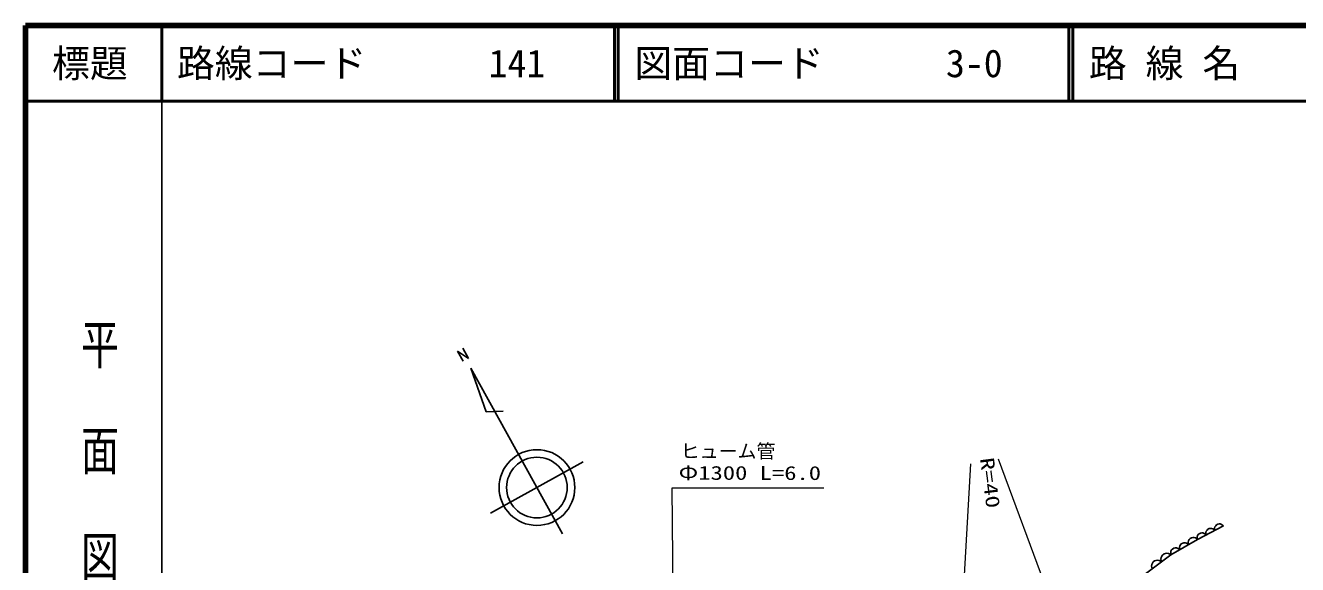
# Model space of a CAD drawing. Units: millimetres, scale not verified. Extents: x 40000 to 680000, y 20000 to 380000.
# Drawn here: x 40000 to 207932, y 308820 to 380000 of the extents above; entities that cross this region are included whole.
import ezdxf
from ezdxf.enums import TextEntityAlignment as Align

# ---------------------------------------------------------------- set-up
doc = ezdxf.new("R2010")
doc.units = ezdxf.units.MM
doc.header["$LTSCALE"] = 1000
for name, color, linetype, lineweight in [('M-BGD', 7, 'Continuous', 25), ('M-BGD-HTXT', 7, 'Continuous', 13), ('M-TTL', 2, 'Continuous', 140), ('M-TTL-BAND', 7, 'Continuous', 25), ('M-TTL-LINE', 7, 'Continuous', 50)]:
    doc.layers.add(name, color=color, linetype=linetype, lineweight=lineweight)
doc.layers.add('M-TTL-TXT', color=7, linetype='Continuous')
doc.styles.add('@ＭＳ ゴシック', font='')
doc.styles.add('ＭＳ ゴシック', font='')
doc.styles.get('@ＭＳ ゴシック').set_extended_font_data('@MS Gothic')
doc.styles.get('ＭＳ ゴシック').set_extended_font_data('MS Gothic')

# ---------------------------------------------------------------- blocks, each defined once
blk = doc.blocks.new('BUHIN40')
at = {"color": 7, "linetype": 'Continuous', "lineweight": 25}
blk.add_lwpolyline([(717, -283), (728, -97), (698, 77), (620, 290), (497, 438), (349, 558), (127, 646), (-63, 659), (-255, 635), (-457, 533), (-595, 426), (-717, 283)], dxfattribs=at)
blk = doc.blocks.new('BUHIN41')
at = {"color": 7, "linetype": 'Continuous', "lineweight": 25}
blk.add_lwpolyline([(600, -312), (626, -150), (615, 4), (567, 197), (472, 337), (355, 455), (169, 552), (5, 580), (-165, 577), (-350, 506), (-480, 425), (-600, 312)], dxfattribs=at)
blk = doc.blocks.new('BUHIN42')
at = {"color": 7, "linetype": 'Continuous', "lineweight": 25}
blk.add_lwpolyline([(554, -329), (588, -177), (586, -29), (550, 157), (468, 296), (362, 415), (190, 517), (35, 552), (-126, 558), (-306, 500), (-434, 430), (-554, 329)], dxfattribs=at)

msp = doc.modelspace()

# ---------------------------------------------------------------- linework, layer by layer
at = {"layer": 'M-BGD'}
for p, q in [((97780, 335655), (97032, 337005)), ((97032, 337005), (98483, 336040)), ((98483, 336040), (97724, 337391)), ((98793, 334729), (100828, 328996)), ((98793, 334729), (110915, 312865)), ((100828, 328996), (103062, 329092)), ((113643, 322381), (101399, 315592)), ((198145, 313926), (194709, 312151)), ((194709, 312151), (191217, 310090)), ((191217, 310090), (187495, 307342))]:
    msp.add_line(p, q, dxfattribs=at)
for radius in [5000, 4000]:
    msp.add_circle((107521, 318987), radius, dxfattribs=at)
at = {"layer": 'M-BGD-HTXT'}
for p, q in [((168416, 322782), (178976, 294260)), ((163099, 292093), (164815, 322119)), ((125629, 294491), (125379, 318968)), ((125379, 318968), (145400, 318968))]:
    msp.add_line(p, q, dxfattribs=at)
at = {"layer": 'M-TTL'}
for p, q in [((40000, 380000), (40000, 20000)), ((680000, 380000), (40000, 380000))]:
    msp.add_line(p, q, dxfattribs=at)
at = {"layer": 'M-TTL-BAND'}
msp.add_line((58000, 370000), (58000, 20000), dxfattribs=at)
at = {"layer": 'M-TTL-LINE'}
for p, q in [((58000, 380000), (58000, 370000)), ((117750, 380000), (117750, 370000)), ((118250, 380000), (118250, 370000)), ((177750, 380000), (177750, 370000)), ((178250, 380000), (178250, 370000)), ((40000, 370000), (680000, 370000))]:
    msp.add_line(p, q, dxfattribs=at)

# ---------------------------------------------------------------- block references
at = {"layer": 'M-BGD', "rotation": 58.01272}
for name, p in [('BUHIN42', (197572, 313630)), ('BUHIN41', (194127, 311808)), ('BUHIN42', (195282, 312447)), ('BUHIN42', (196427, 313039)), ('BUHIN41', (191799, 310433)), ('BUHIN41', (192963, 311121)), ('BUHIN40', (189356, 308716)), ('BUHIN40', (190596, 309632))]:
    msp.add_blockref(name, p, dxfattribs=at)

# ---------------------------------------------------------------- texts
at = {"layer": 'M-BGD-HTXT', "style": 'ＭＳ ゴシック'}
msp.add_text('ヒューム管', height=1833, rotation=359.9, dxfattribs=at).set_placement((126503, 322340), align=Align.BOTTOM_LEFT)
for s, rotation, width, p in [('R=40', 277.4, 1.35, (165465, 322761)), ('Φ1300 L=6.0', 359.9, 1.3, (126212, 319468))]:
    msp.add_text(s, height=1833, rotation=rotation, dxfattribs=dict(at, width=width)).set_placement(p, align=Align.BOTTOM_LEFT)
at = {"layer": 'M-TTL-BAND', "style": '@ＭＳ ゴシック', "width": 1.4}
msp.add_text('平  面  図', height=3666, rotation=270, dxfattribs=at).set_placement((49777, 306475), align=Align.MIDDLE_RIGHT)
at = {"layer": 'M-TTL-TXT', "style": 'ＭＳ ゴシック'}
msp.add_text('標題', height=3666, dxfattribs=at).set_placement((48500, 375000), align=Align.MIDDLE_CENTER)
for s, p in [('路線コード', (60000, 375000)), ('141', (101142, 375000)), ('図面コード', (120380, 375000)), ('3-0', (161521, 375000)), ('路 線 名', (180380, 375000))]:
    msp.add_text(s, height=3666, dxfattribs=at).set_placement(p, align=Align.MIDDLE_LEFT)

doc.saveas('drawing.dxf')
